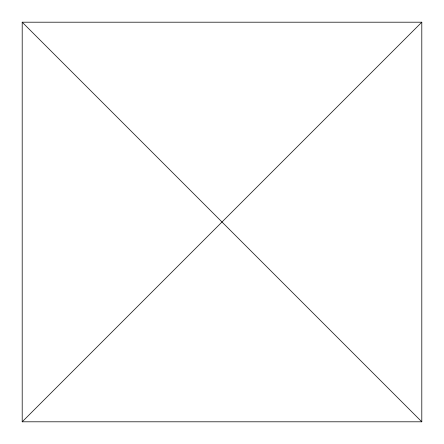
<?xml version="1.0" encoding="UTF-8"?>
<svg xmlns="http://www.w3.org/2000/svg" width="444" height="444" viewBox="0 0 444 444"><rect width="100%" height="100%" fill="white"/><g stroke="black" fill="none" stroke-linecap="round" stroke-linejoin="round"><path stroke-width="0.67" d="M22.2 421.8L421.8 22.2L421.8 421.8L22.2 421.8L22.2 22.2L421.8 22.2M22.2 22.2L421.8 421.8"/></g></svg>
